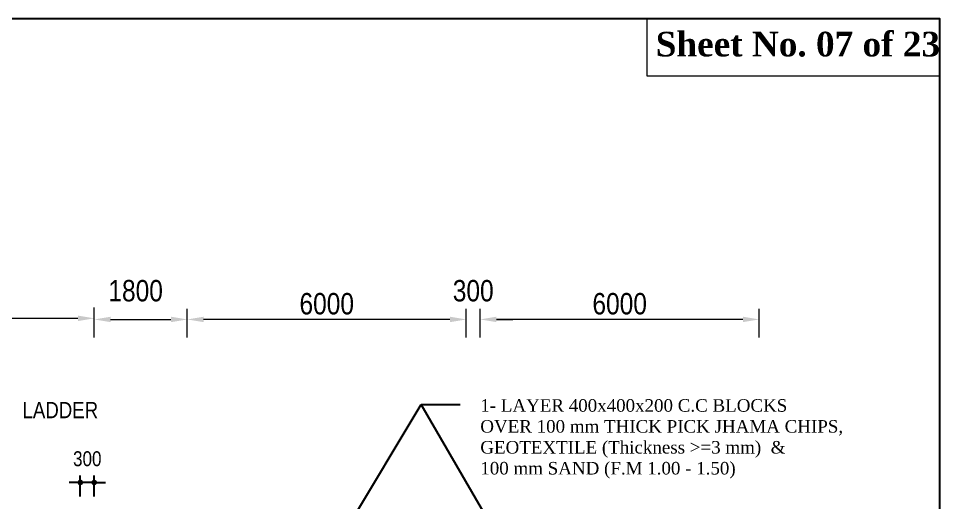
# Model space of a CAD drawing. Extents: x -119161 to 3778985, y -614964 to -70183.
# Drawn here: x 2763372 to 2783183, y -246040 to -235629 of the extents above; entities that cross this region are included whole.
import ezdxf

# ---------------------------------------------------------------- set-up
doc = ezdxf.new("R2010")
doc.units = 0
doc.header["$MEASUREMENT"] = 0
doc.layers.get('0').update_dxf_attribs({"linetype": 'CONTINUOUS'})
doc.layers.get('DEFPOINTS').update_dxf_attribs({"linetype": 'CONTINUOUS'})
doc.layers.add('Dim', color=7, linetype='CONTINUOUS', lineweight=9)
doc.layers.add('LINE', color=7, linetype='CONTINUOUS')
doc.layers.add('TEXT', color=10, linetype='CONTINUOUS')
doc.styles.add('ARIAL', font='ARIALN.TTF')
doc.styles.add('DIM', font='isocp3.shx')
doc.styles.add('dimText', font='ARIALN.TTF')
doc.styles.get("Standard").update_dxf_attribs({"font": 'times.ttf', "height": 250})
doc.dimstyles.new('dim_150', dxfattribs={"dimtxt": 300, "dimasz": 300, "dimexe": 300, "dimexo": 100, "dimgap": 100, "dimtad": 1, "dimdec": 0, "dimzin": 0, "dimdsep": 46, "dimtxsty": 'DIM', "dimcen": 150, "dimclrd": 5, "dimclre": 5, "dimclrt": 7, "dimadec": 0, "dimazin": 0, "dimtfac": 1, "dimtdec": 0, "dimtmove": 0, "dimatfit": 3, "dimfxl": 20, "dimtolj": 1, "dimtzin": 0, "dimarcsym": 0})
doc.dimstyles.new('dim_230', dxfattribs={"dimtxt": 460, "dimasz": 460, "dimexe": 230, "dimexo": 100, "dimgap": 100, "dimtad": 1, "dimdec": 0, "dimzin": 0, "dimdsep": 46, "dimtxsty": 'dimText', "dimcen": 0.09, "dimclrd": 256, "dimclre": 256, "dimclrt": 7, "dimadec": 0, "dimazin": 0, "dimtfac": 1, "dimtdec": 0, "dimtofl": 0, "dimtmove": 0, "dimatfit": 3, "dimfxl": 1, "dimtolj": 1, "dimtzin": 0, "dimlwd": -1, "dimlwe": -1, "dimarcsym": 0})

# ---------------------------------------------------------------- blocks, each defined once
blk = doc.blocks.new('_Dot')
at = {"color": 0, "linetype": 'ByBlock', "lineweight": -2}
blk.add_line((-0.5, 0), (-1, 0), dxfattribs=at)
at = {"color": 0, "linetype": 'ByBlock', "const_width": 0.5}
blk.add_lwpolyline([(-0.25, 0, 1), (0.25, 0, 1)], format="xyb", close=True, dxfattribs=at)
blk = doc.blocks.new('*D1456')
at = {"layer": 'DEFPOINTS', "color": 0, "lineweight": -2, "ltscale": 500}
for p in [(2764702.572216486, -245607.6932475986), (2764702.572216486, -246006.8618040904), (2765002.572216486, -246006.8618040904)]:
    blk.add_point(p, dxfattribs=at)
at = {"layer": 'Dim', "color": 5, "lineweight": -2, "ltscale": 500}
for p, q in [((2764582.572216486, -245607.6932475986), (2764462.572216486, -245607.6932475986)), ((2764702.572216486, -245906.8618040904), (2764702.572216486, -245457.6932475986)), ((2765002.572216486, -245607.6932475986), (2764702.572216486, -245607.6932475986)), ((2765002.572216486, -245906.8618040904), (2765002.572216486, -245457.6932475986)), ((2765122.572216486, -245607.6932475986), (2765242.572216486, -245607.6932475986))]:
    blk.add_line(p, q, dxfattribs=at)
at = {"layer": 'Dim', "color": 5, "lineweight": -2, "ltscale": 500, "xscale": 120, "yscale": 120, "zscale": 120}
blk.add_blockref('_Dot', (2764702.572216486, -245607.6932475986), dxfattribs=at)
at = {"layer": 'Dim', "color": 5, "lineweight": -2, "ltscale": 500, "xscale": 120, "yscale": 120, "zscale": 120, "rotation": 180}
blk.add_blockref('_Dot', (2765002.572216486, -245607.6932475986), dxfattribs=at)
at = {"layer": 'Dim', "color": 7, "ltscale": 500, "insert": (2764852.572216486, -245099.0722902326), "char_height": 320, "attachment_point": 5, "style": 'ARIAL'}
blk.add_mtext('\\A1;300', dxfattribs=at)
blk = doc.blocks.new('*D1471')
at = {"layer": 'DEFPOINTS', "color": 0, "lineweight": -2, "ltscale": 500}
for p in [(2767002.602118643, -242101.8707269432), (2765002.623145059, -242592.7658797076), (2767002.602118643, -242592.7658797076)]:
    blk.add_point(p, dxfattribs=at)
at = {"layer": 'Dim', "ltscale": 500}
for p, q in [((2765002.623145059, -242492.7658797076), (2765002.623145059, -241871.8707269432)), ((2767002.602118643, -242492.7658797076), (2767002.602118643, -241871.8707269432)), ((2765352.623145059, -242101.8707269432), (2766652.602118643, -242101.8707269432))]:
    blk.add_line(p, q, dxfattribs=at)
at = {"layer": 'Dim', "lineweight": -2, "ltscale": 500}
for points in [[(2765352.623145059, -242043.5373936099), (2765352.623145059, -242160.2040602766), (2765002.623145059, -242101.8707269432)], [(2766652.602118643, -242043.5373936099), (2766652.602118643, -242160.2040602766), (2767002.602118643, -242101.8707269432)]]:
    blk.add_solid(points, dxfattribs=at)
at = {"layer": 'Dim', "color": 7, "ltscale": 500, "insert": (2765892.520292444, -241487.0071525911), "char_height": 460, "attachment_point": 5, "style": 'dimText'}
blk.add_mtext('\\A1;1800', dxfattribs=at)
blk = doc.blocks.new('*D1472')
at = {"layer": 'DEFPOINTS', "color": 0, "lineweight": -2, "ltscale": 500}
for p in [(2767002.602118643, -242101.8707269432), (2767002.602118643, -242592.7658797076), (2773002.896776955, -242592.7658797076)]:
    blk.add_point(p, dxfattribs=at)
at = {"layer": 'Dim', "ltscale": 500}
for p, q in [((2767002.602118643, -242492.7658797076), (2767002.602118643, -241871.8707269432)), ((2773002.896776955, -242492.7658797076), (2773002.896776955, -241871.8707269432)), ((2772652.896776955, -242101.8707269432), (2767352.602118643, -242101.8707269432))]:
    blk.add_line(p, q, dxfattribs=at)
at = {"layer": 'Dim', "lineweight": -2, "ltscale": 500}
for points in [[(2767352.602118643, -242043.5373936099), (2767352.602118643, -242160.2040602766), (2767002.602118643, -242101.8707269432)], [(2772652.896776955, -242043.5373936099), (2772652.896776955, -242160.2040602766), (2773002.896776955, -242101.8707269432)]]:
    blk.add_solid(points, dxfattribs=at)
at = {"layer": 'Dim', "color": 7, "ltscale": 500, "insert": (2770002.749447798, -241767.0071525913), "char_height": 460, "attachment_point": 5, "style": 'dimText'}
blk.add_mtext('\\A1;6000', dxfattribs=at)
blk = doc.blocks.new('*D1473')
at = {"layer": 'DEFPOINTS', "color": 0, "lineweight": -2, "ltscale": 500}
for p in [(2773302.896776955, -242101.8707269432), (2773002.896776955, -242592.7658797076), (2773302.896776955, -242592.7658797076)]:
    blk.add_point(p, dxfattribs=at)
at = {"layer": 'Dim', "ltscale": 500}
for p, q in [((2773002.896776955, -242492.7658797076), (2773002.896776955, -241871.8707269432)), ((2773302.896776955, -242492.7658797076), (2773302.896776955, -241871.8707269432)), ((2772652.896776955, -242101.8707269432), (2772302.896776955, -242101.8707269432)), ((2773652.896776955, -242101.8707269432), (2774002.896776955, -242101.8707269432))]:
    blk.add_line(p, q, dxfattribs=at)
at = {"layer": 'Dim', "lineweight": -2, "ltscale": 500}
for points in [[(2772652.896776955, -242043.5373936099), (2772652.896776955, -242160.2040602766), (2773002.896776955, -242101.8707269432)], [(2773652.896776955, -242043.5373936099), (2773652.896776955, -242160.2040602766), (2773302.896776955, -242101.8707269432)]]:
    blk.add_solid(points, dxfattribs=at)
at = {"layer": 'Dim', "color": 7, "ltscale": 500, "insert": (2773152.896776955, -241487.0071525913), "char_height": 460, "attachment_point": 5, "style": 'dimText'}
blk.add_mtext('\\A1;300', dxfattribs=at)
blk = doc.blocks.new('*D1474')
at = {"layer": 'DEFPOINTS', "color": 0, "lineweight": -2, "ltscale": 500}
for p in [(2773302.896776955, -242101.8707269432), (2773302.896776955, -242592.7658797076), (2779302.896776955, -242592.7658797076)]:
    blk.add_point(p, dxfattribs=at)
at = {"layer": 'Dim', "ltscale": 500}
for p, q in [((2773302.896776955, -242492.7658797076), (2773302.896776955, -241871.8707269432)), ((2779302.896776955, -242492.7658797076), (2779302.896776955, -241871.8707269432)), ((2778952.896776955, -242101.8707269432), (2773652.896776955, -242101.8707269432))]:
    blk.add_line(p, q, dxfattribs=at)
at = {"layer": 'Dim', "lineweight": -2, "ltscale": 500}
for points in [[(2773652.896776955, -242043.5373936099), (2773652.896776955, -242160.2040602766), (2773302.896776955, -242101.8707269432)], [(2778952.896776955, -242043.5373936099), (2778952.896776955, -242160.2040602766), (2779302.896776955, -242101.8707269432)]]:
    blk.add_solid(points, dxfattribs=at)
at = {"layer": 'Dim', "color": 7, "ltscale": 500, "insert": (2776302.896776955, -241767.0071525913), "char_height": 460, "attachment_point": 5, "style": 'dimText'}
blk.add_mtext('\\A1;6000', dxfattribs=at)
blk = doc.blocks.new('*D1541')
at = {"layer": 'DEFPOINTS', "color": 0, "lineweight": -2, "ltscale": 500}
for p in [(2765002.578695753, -242077.8963911775), (2765002.578695753, -242187.8038295396), (2753030.486726757, -242664.0567146344)]:
    blk.add_point(p, dxfattribs=at)
at = {"layer": 'Dim', "ltscale": 500}
for p, q in [((2753030.486726757, -242564.0567146344), (2753030.486726757, -241847.8963911775)), ((2765002.578695753, -242087.8038295396), (2765002.578695753, -241847.8963911775)), ((2753380.486726757, -242077.8963911775), (2764652.578695753, -242077.8963911775))]:
    blk.add_line(p, q, dxfattribs=at)
at = {"layer": 'Dim', "lineweight": -2, "ltscale": 500}
for points in [[(2753380.486726757, -242019.5630578442), (2753380.486726757, -242136.2297245109), (2753030.486726757, -242077.8963911775)], [(2764652.578695753, -242019.5630578442), (2764652.578695753, -242136.2297245109), (2765002.578695753, -242077.8963911775)]]:
    blk.add_solid(points, dxfattribs=at)
at = {"layer": 'Dim', "color": 7, "ltscale": 500, "insert": (2759016.532711255, -241743.0328168256), "char_height": 460, "attachment_point": 5, "style": 'dimText'}
blk.add_mtext('\\A1;12550', dxfattribs=at)

msp = doc.modelspace()

# ---------------------------------------------------------------- linework, layer by layer
at = {"layer": 'LINE'}
msp.add_lwpolyline([(2783182.729830147, -288746.211677978), (2708067.944238147, -288746.211677978), (2708067.944238147, -235629.3275807779), (2783182.729830147, -235629.3275807779)], close=True, dxfattribs=at)
at = {"layer": 'LINE', "lineweight": 9}
msp.add_lwpolyline([(2783182.729830147, -235629.3275807779), (2776888.238337216, -235629.3275807779), (2776888.238337216, -236864.0547148893), (2783182.729830147, -236864.0547148893)], close=True, dxfattribs=at)

# ---------------------------------------------------------------- texts
at = {"layer": 'LINE', "color": 7, "lineweight": 9, "insert": (2777077.971911284, -235916.3269928475), "char_height": 530.0986046570854, "width": 19040.96960901596, "attachment_point": 1}
msp.add_mtext('{\\fTimes New Roman|b1|i0|c0|p18;Sheet No. 07 of 23}', dxfattribs=at)
at = {"layer": 'LINE', "insert": (2773305.473817542, -243816.3222636981), "char_height": 269.892, "width": 8949.179079716327, "attachment_point": 1}
msp.add_mtext('{\\fTimes New Roman|b0|i0|c0|p18;1- LAYER 400x400x200 C.C BLOCKS \\POVER 100 mm THICK PICK JHAMA CHIPS, GEOTEXTILE (Thickness >=3 mm)  & \\P100 mm SAND (F.M 1.00 - 1.50)}', dxfattribs=at)
at = {"layer": 'TEXT', "insert": (2762733.641502615, -244051.3539908899), "char_height": 350, "width": 3394.423859917648, "attachment_point": 4, "style": 'ARIAL'}
msp.add_mtext('\\pi726.48;LADDER', dxfattribs=at)

# ---------------------------------------------------------------- dimensions: what is measured, and where the dimension line sits
at = {"layer": 'Dim', "ltscale": 500}
dim = msp.add_linear_dim(base=(2767002.602118643, -242101.8707269432), p1=(2765002.623145059, -242592.7658797076), p2=(2767002.602118643, -242592.7658797076), text='1800', dimstyle='dim_230', override={"dimasz": 350, "dimsah": 1, "dimtmove": 2}, dxfattribs=at)
dim.commit()
dim.dimension.update_dxf_attribs({"geometry": '*D1471', "text_midpoint": (2765892.520292444, -241487.0071525911), "dimtype": 160})
dim = msp.add_linear_dim(base=(2773302.896776955, -242101.8707269432), p1=(2773002.896776955, -242592.7658797076), p2=(2773302.896776955, -242592.7658797076), dimstyle='dim_230', override={"dimasz": 350, "dimsah": 1, "dimtmove": 2}, dxfattribs=at)
dim.commit()
dim.dimension.update_dxf_attribs({"geometry": '*D1473', "text_midpoint": (2773152.896776955, -241487.0071525913)})
dim = msp.add_linear_dim(base=(2765002.578695753, -242077.8963911775), p1=(2753030.486726757, -242664.0567146344), p2=(2765002.578695753, -242187.8038295396), text='12550', dimstyle='dim_230', override={"dimasz": 350, "dimsah": 1, "dimtmove": 2}, dxfattribs=at)
dim.commit()
dim.dimension.update_dxf_attribs({"geometry": '*D1541', "text_midpoint": (2759016.532711255, -241743.0328168256)})
for base, p1, p2, picture, middle in [((2767002.602118643, -242101.8707269432), (2773002.896776955, -242592.7658797076), (2767002.602118643, -242592.7658797076), '*D1472', (2770002.749447798, -241767.0071525913)), ((2773302.896776955, -242101.8707269432), (2779302.896776955, -242592.7658797076), (2773302.896776955, -242592.7658797076), '*D1474', (2776302.896776955, -241767.0071525913))]:
    dim = msp.add_linear_dim(base=base, p1=p1, p2=p2, angle=180, dimstyle='dim_230', override={"dimasz": 350, "dimsah": 1, "dimtmove": 2}, dxfattribs=at)
    dim.commit()
    dim.dimension.update_dxf_attribs({"geometry": picture, "text_midpoint": middle})
dim = msp.add_linear_dim(base=(2764702.572216486, -245607.6932475986), p1=(2765002.572216486, -246006.8618040904), p2=(2764702.572216486, -246006.8618040904), angle=180, dimstyle='dim_150', override={"dimtxt": 320, "dimasz": 120, "dimexe": 150, "dimtxsty": 'ARIAL', "dimblk1": 'Dot', "dimblk2": 'Dot', "dimsah": 1, "dimtmove": 2}, dxfattribs=at)
dim.commit()
dim.dimension.update_dxf_attribs({"geometry": '*D1456', "text_midpoint": (2764852.572216486, -245099.0722902326), "dimtype": 160})

# ---------------------------------------------------------------- leaders
for points in [[(2769230.327530765, -248607.8034155469), (2772035.965342861, -243928.7280245994), (2772872.979341505, -243928.7280245994)], [(2774903.152808474, -248882.1496759795), (2772035.965342861, -243928.7280245994), (2772872.979341505, -243928.7280245994)]]:
    msp.add_leader(points, dimstyle='dim_150', override={"dimtxt": 320, "dimasz": 350, "dimexe": 150, "dimtxsty": 'ARIAL', "dimtmove": 1}, dxfattribs=at)

doc.saveas('drawing.dxf')
